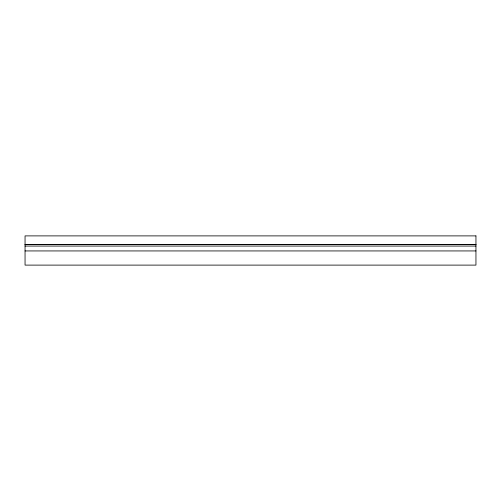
<?xml version="1.0" encoding="UTF-8"?>
<svg xmlns="http://www.w3.org/2000/svg" width="501" height="501" viewBox="0 0 501 501"><rect width="100%" height="100%" fill="white"/><g stroke="black" fill="none" stroke-linecap="round" stroke-linejoin="round"><path stroke-width="0.75" d="M25.05 244.569L475.95 244.569M25.05 244.62L475.95 244.62M25.05 246.072L475.95 246.072M25.05 250.938L475.95 250.938M475.95 235.89L25.05 235.89L25.05 265.11L475.95 265.11L475.95 235.89"/></g></svg>
